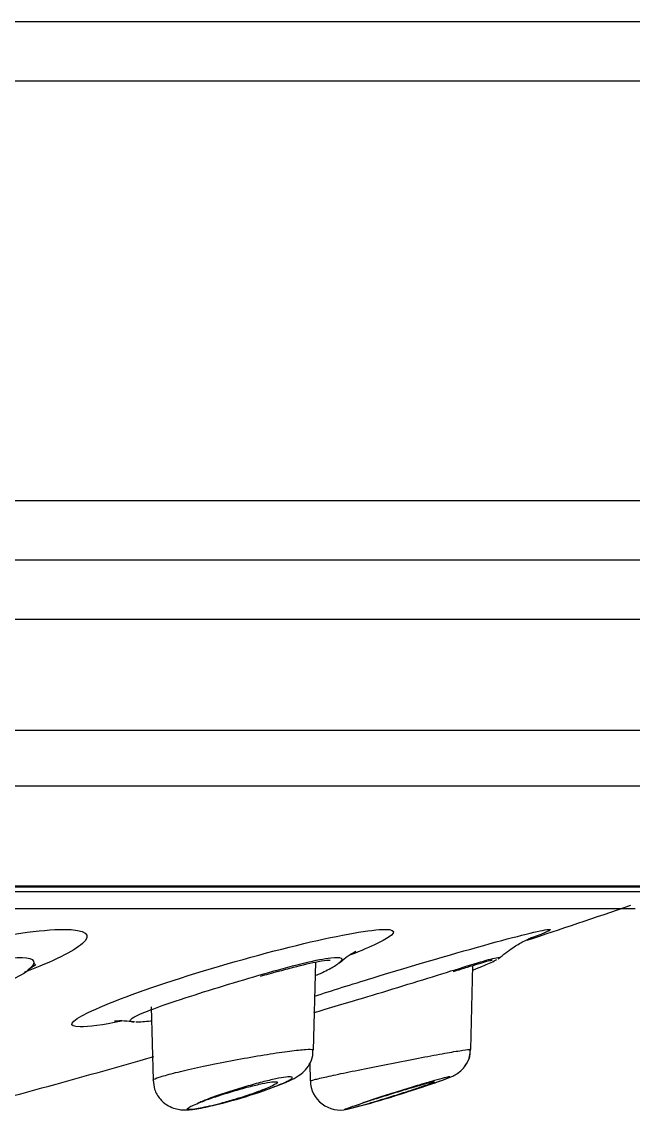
# Model space of a CAD drawing. Header units: millimetres. Extents: x -60 to 7633, y -2614 to 2146.
# Drawn here: x 3021.7 to 3032, y 1868.38 to 1886.85 of the extents above; entities that cross this region are included whole.
import ezdxf

# ---------------------------------------------------------------- set-up
doc = ezdxf.new("R2010")
doc.units = ezdxf.units.MM
doc.layers.get('0').update_dxf_attribs({"color": 250})

msp = doc.modelspace()

# ---------------------------------------------------------------- linework, layer by layer
at = {"linetype": 'Continuous'}
for p, q in [((3046.316, 1886.854), (2888.168, 1886.854)), ((3047.242, 1885.857), (2887.242, 1885.857)), ((3047.242, 1878.785), (2887.242, 1878.785)), ((3046.242, 1877.785), (2888.242, 1877.785)), ((3038.242, 1876.785), (2896.242, 1876.785)), ((3038.242, 1874.913), (2896.242, 1874.913)), ((3037.593, 1873.976), (2896.891, 1873.976)), ((3032.908, 1872.287), (2901.577, 1872.287)), ((2901.642, 1872.276), (3032.842, 1872.276)), ((3032.248, 1872.192), (2902.237, 1872.192)), ((2902.444, 1871.914), (3032.04, 1871.914)), ((3026.615, 1869.524), (3026.654, 1871.01)), ((3029.267, 1869.535), (3029.304, 1870.954)), ((3023.879, 1870.254), (3023.911, 1869.019)), ((3026.555, 1869.306), (3026.563, 1869.008)), ((3023.911, 1869.019), (3023.911, 1869.019))]:
    msp.add_line(p, q, dxfattribs=at)
for centre, radius, start, end in [((3029.286, 1858.986), 12.308, 105.4351, 106.8556), ((3020.353, 1886.837), 17.072, 279.8058, 279.8179), ((3023.358, 1868.867), 1.151, 78.4255, 94.6938), ((3023.243, 1876.031), 7.622, 283.4046, 292.9629), ((3027.067, 1869.02), 0.503, 181.3924, 283.6185), ((3023.876, 1882.847), 14.674, 287.2674, 289.6425), ((3023.927, 1881.749), 13.613, 283.8482, 288.4338)]:
    msp.add_arc(centre, radius, start, end, dxfattribs=at)
for points in [[(3030.219, 1871.379), (3030.777, 1871.565), (3031.355, 1871.759), (3031.968, 1871.967)], [(3030.591, 1871.561), (3030.652, 1871.561), (3030.538, 1871.509), (3030.281, 1871.416)], [(3023.601, 1870.002), (3023.589, 1870.002), (3023.579, 1870.003), (3023.57, 1870.004)], [(3020.142, 1868.381), (3021.405, 1868.711), (3022.675, 1869.06), (3023.927, 1869.42)]]:
    msp.add_open_spline(points, degree=3, dxfattribs=at)
for points, knots in [([(3018.557, 1869.998), (3018.221, 1869.946), (3017.934, 1869.918), (3017.357, 1869.918), (3017.241, 1870.007), (3017.581, 1870.311), (3018.033, 1870.524), (3019.267, 1870.958), (3020.026, 1871.17), (3021.413, 1871.473), (3022.033, 1871.561), (3022.406, 1871.561)], [0, 0, 0, 0, 0.123592, 0.123592, 0.342694, 0.342694, 0.561796, 0.561796, 0.780898, 0.780898, 1, 1, 1, 1]), ([(3022.406, 1871.561), (3022.78, 1871.561), (3022.891, 1871.473), (3022.575, 1871.194), (3022.223, 1871.02), (3021.747, 1870.839)], [0, 0, 0, 0, 0.5410531, 0.5410531, 1, 1, 1, 1]), ([(3023.378, 1870.012), (3023.064, 1869.951), (3022.822, 1869.918), (3022.455, 1869.918), (3022.504, 1870.007), (3023.128, 1870.311), (3023.698, 1870.524), (3025.054, 1870.958), (3025.815, 1871.17), (3027.087, 1871.473), (3027.592, 1871.561), (3027.823, 1871.561)], [0, 0, 0, 0, 0.132741, 0.132741, 0.349556, 0.349556, 0.566371, 0.566371, 0.783185, 0.783185, 1, 1, 1, 1]), ([(3026.631, 1870.436), (3026.931, 1870.532), (3027.263, 1870.636), (3028.314, 1870.958), (3029.043, 1871.17), (3030.145, 1871.473), (3030.513, 1871.561), (3030.591, 1871.561)], [0, 0, 0, 0, 0.194394, 0.194394, 0.597197, 0.597197, 1, 1, 1, 1]), ([(3027.823, 1871.561), (3028.053, 1871.561), (3028.001, 1871.473), (3027.572, 1871.266), (3027.419, 1871.201), (3027.24, 1871.131)], [0, 0, 0, 0, 0.7296824, 0.7296824, 1, 1, 1, 1]), ([(3029.731, 1871.065), (3029.822, 1871.138), (3029.954, 1871.245), (3030.144, 1871.354), (3030.246, 1871.404), (3030.288, 1871.423), (3030.295, 1871.426), (3030.295, 1871.426)], [0, 0, 0, 0, 0.316099, 0.551248, 0.716789, 0.871535, 1, 1, 1, 1]), ([(3020.31, 1870.837), (3020.772, 1870.962), (3021.219, 1871.058), (3021.812, 1871.109), (3021.95, 1871.062), (3021.874, 1870.938), (3021.846, 1870.91), (3021.807, 1870.879)], [0, 0, 0, 0, 0.442898, 0.442898, 0.885796, 0.885796, 1, 1, 1, 1]), ([(3025.865, 1870.837), (3026.308, 1870.962), (3026.695, 1871.058), (3027.09, 1871.105), (3027.14, 1871.074), (3027.054, 1871.004)], [0, 0, 0, 0, 0.5397605, 0.5397605, 1, 1, 1, 1]), ([(3027.043, 1870.988), (3027.075, 1871.016), (3027.157, 1871.09), (3027.269, 1871.159), (3027.322, 1871.189), (3027.328, 1871.192), (3027.328, 1871.192)], [0, 0, 0, 0, 0.182706, 0.549568, 0.855997, 1, 1, 1, 1]), ([(3028.859, 1870.837), (3029.262, 1870.962), (3029.573, 1871.058), (3029.744, 1871.094), (3029.76, 1871.092), (3029.745, 1871.08)], [0, 0, 0, 0, 0.7079839, 0.7079839, 1, 1, 1, 1]), ([(3021.478, 1870.687), (3021.538, 1870.716), (3021.727, 1870.812), (3021.852, 1870.897), (3021.92, 1870.992)], [0, 0, 0, 0, 0.292764, 1, 1, 1, 1]), ([(3021.795, 1870.867), (3021.804, 1870.875), (3021.859, 1870.924), (3021.917, 1870.956), (3021.936, 1870.968), (3021.936, 1870.968)], [0, 0, 0, 0, 0.08799, 0.597645, 1, 1, 1, 1]), ([(3026.01, 1870.85), (3026.111, 1870.878), (3026.357, 1870.946), (3026.684, 1871.022), (3026.861, 1871.045), (3026.901, 1871.043), (3026.9, 1871.043)], [0, 0, 0, 0, 0.2063298, 0.5968354, 0.8600478, 1, 1, 1, 1]), ([(3026.666, 1870.789), (3026.759, 1870.831), (3026.916, 1870.908), (3027.017, 1870.971), (3027.062, 1871.01)], [0, 0, 0, 0, 0.518269, 1, 1, 1, 1]), ([(3028.975, 1870.852), (3029.065, 1870.88), (3029.282, 1870.948), (3029.516, 1871.019), (3029.612, 1871.042), (3029.627, 1871.044), (3029.627, 1871.044)], [0, 0, 0, 0, 0.239598, 0.694054, 0.90906, 1, 1, 1, 1]), ([(3029.314, 1870.88), (3029.423, 1870.923), (3029.569, 1870.983), (3029.666, 1871.03), (3029.7, 1871.048), (3029.708, 1871.053)], [0, 0, 0, 0, 0.566585, 0.907374, 1, 1, 1, 1]), ([(3023.57, 1870.004), (3023.498, 1870.012), (3023.515, 1870.046), (3023.779, 1870.177), (3024.116, 1870.297), (3024.937, 1870.563), (3025.423, 1870.711), (3025.865, 1870.837)], [0, 0, 0, 0, 0.25857, 0.25857, 0.629285, 0.629285, 1, 1, 1, 1]), ([(3026.62, 1870.157), (3026.862, 1870.231), (3027.185, 1870.326), (3027.973, 1870.563), (3028.456, 1870.711), (3028.859, 1870.837)], [0, 0, 0, 0, 0.437958, 0.437958, 1, 1, 1, 1]), ([(3023.62, 1870.002), (3023.7, 1870.005), (3023.774, 1870.008), (3023.878, 1870.021), (3023.882, 1870.022)], [0, 0, 0, 0, 0.962197, 1, 1, 1, 1]), ([(3023.911, 1869.019), (3023.911, 1869.027), (3023.933, 1869.04), (3023.977, 1869.057), (3024.023, 1869.074), (3024.093, 1869.095), (3024.182, 1869.119), (3024.273, 1869.143), (3024.385, 1869.171), (3024.51, 1869.199), (3024.636, 1869.228), (3024.78, 1869.259), (3024.927, 1869.289), (3025.077, 1869.32), (3025.235, 1869.35), (3025.389, 1869.378), (3025.542, 1869.406), (3025.696, 1869.433), (3025.836, 1869.455), (3025.975, 1869.478), (3026.105, 1869.497), (3026.214, 1869.511), (3026.322, 1869.524), (3026.413, 1869.534), (3026.479, 1869.538), (3026.545, 1869.542), (3026.588, 1869.541), (3026.606, 1869.535), (3026.612, 1869.533), (3026.616, 1869.531), (3026.615, 1869.527)], [0, 0, 0, 0, 0.099493, 0.099493, 0.099493, 0.20487, 0.20487, 0.20487, 0.312102, 0.312102, 0.312102, 0.421249, 0.421249, 0.421249, 0.531547, 0.531547, 0.531547, 0.641674, 0.641674, 0.641674, 0.750333, 0.750333, 0.750333, 0.856902, 0.856902, 0.856902, 0.961732, 0.961732, 0.961732, 1, 1, 1, 1]), ([(3026.216, 1869.014), (3026.267, 1869.037), (3026.338, 1869.073), (3026.458, 1869.162), (3026.553, 1869.281), (3026.609, 1869.41), (3026.608, 1869.491), (3026.607, 1869.524)], [0, 0, 0, 0, 0.308561, 0.507089, 0.690021, 0.890038, 1, 1, 1, 1]), ([(3026.563, 1869.007), (3026.563, 1869.01), (3026.587, 1869.018), (3026.633, 1869.03), (3026.681, 1869.042), (3026.753, 1869.059), (3026.843, 1869.079), (3026.934, 1869.099), (3027.046, 1869.124), (3027.171, 1869.15), (3027.297, 1869.176), (3027.44, 1869.205), (3027.586, 1869.235), (3027.735, 1869.265), (3027.892, 1869.296), (3028.045, 1869.326), (3028.199, 1869.356), (3028.352, 1869.385), (3028.492, 1869.411), (3028.631, 1869.437), (3028.761, 1869.461), (3028.871, 1869.481), (3028.979, 1869.5), (3029.07, 1869.515), (3029.136, 1869.525), (3029.2, 1869.535), (3029.243, 1869.54), (3029.259, 1869.541), (3029.265, 1869.541), (3029.267, 1869.54), (3029.267, 1869.539)], [0, 0, 0, 0, 0.102725, 0.102725, 0.102725, 0.207428, 0.207428, 0.207428, 0.313574, 0.313574, 0.313574, 0.421701, 0.421701, 0.421701, 0.531531, 0.531531, 0.531531, 0.642021, 0.642021, 0.642021, 0.751775, 0.751775, 0.751775, 0.8597, 0.8597, 0.8597, 0.96556, 0.96556, 0.96556, 1, 1, 1, 1]), ([(3028.808, 1869.027), (3028.849, 1869.042), (3028.908, 1869.064), (3028.969, 1869.09), (3029.035, 1869.126), (3029.111, 1869.183), (3029.193, 1869.278), (3029.256, 1869.405), (3029.259, 1869.493), (3029.26, 1869.535)], [0, 0, 0, 0, 0.240365, 0.387997, 0.472884, 0.571442, 0.703618, 0.878274, 1, 1, 1, 1]), ([(3029.048, 1869.137), (3029.058, 1869.144), (3029.099, 1869.174), (3029.175, 1869.251), (3029.249, 1869.383), (3029.259, 1869.48), (3029.264, 1869.534)], [0, 0, 0, 0, 0.0857594, 0.3463408, 0.688109, 1, 1, 1, 1]), ([(3026.172, 1869.001), (3026.178, 1869.004), (3026.184, 1869.007), (3026.19, 1869.01), (3026.228, 1869.03), (3026.252, 1869.047), (3026.258, 1869.058), (3026.264, 1869.069), (3026.254, 1869.076), (3026.229, 1869.077), (3026.204, 1869.078), (3026.165, 1869.075), (3026.113, 1869.067), (3026.062, 1869.059), (3025.998, 1869.046), (3025.927, 1869.03), (3025.854, 1869.014), (3025.771, 1868.994), (3025.685, 1868.971), (3025.596, 1868.947), (3025.501, 1868.92), (3025.407, 1868.892), (3025.309, 1868.863), (3025.211, 1868.832), (3025.119, 1868.802), (3025.025, 1868.771), (3024.936, 1868.739), (3024.859, 1868.71), (3024.79, 1868.684), (3024.729, 1868.659), (3024.68, 1868.637)], [0, 0, 0, 0, 0.0170632, 0.0170632, 0.0170632, 0.1285631, 0.1285631, 0.1285631, 0.2362735, 0.2362735, 0.2362735, 0.340338, 0.340338, 0.340338, 0.4437909, 0.4437909, 0.4437909, 0.5496894, 0.5496894, 0.5496894, 0.6600892, 0.6600892, 0.6600892, 0.7753659, 0.7753659, 0.7753659, 0.8938398, 0.8938398, 0.8938398, 1, 1, 1, 1]), ([(3028.818, 1869.031), (3028.827, 1869.035), (3028.836, 1869.038), (3028.844, 1869.041), (3028.882, 1869.056), (3028.907, 1869.067), (3028.915, 1869.072), (3028.923, 1869.078), (3028.915, 1869.079), (3028.893, 1869.075), (3028.871, 1869.071), (3028.834, 1869.062), (3028.786, 1869.049), (3028.737, 1869.037), (3028.675, 1869.02), (3028.605, 1869), (3028.533, 1868.979), (3028.45, 1868.955), (3028.364, 1868.929), (3028.274, 1868.902), (3028.177, 1868.872), (3028.082, 1868.843), (3027.983, 1868.812), (3027.882, 1868.78), (3027.788, 1868.75), (3027.693, 1868.719), (3027.602, 1868.689), (3027.524, 1868.663), (3027.497, 1868.654), (3027.472, 1868.645), (3027.448, 1868.637)], [0, 0, 0, 0, 0.023774, 0.023774, 0.023774, 0.138991, 0.138991, 0.138991, 0.250886, 0.250886, 0.250886, 0.360642, 0.360642, 0.360642, 0.471642, 0.471642, 0.471642, 0.586641, 0.586641, 0.586641, 0.706902, 0.706902, 0.706902, 0.831617, 0.831617, 0.831617, 0.957882, 0.957882, 0.957882, 1, 1, 1, 1]), ([(3023.916, 1869.02), (3023.919, 1868.963), (3023.929, 1868.856), (3024.017, 1868.707), (3024.134, 1868.604), (3024.252, 1868.547), (3024.36, 1868.522), (3024.459, 1868.517), (3024.601, 1868.527), (3024.773, 1868.557), (3024.949, 1868.601), (3025.01, 1868.617)], [0, 0, 0, 0, 0.096285, 0.212328, 0.305407, 0.386319, 0.46005, 0.532177, 0.623579, 0.88651, 1, 1, 1, 1]), ([(3024.68, 1868.637), (3024.709, 1868.648), (3024.74, 1868.66), (3024.773, 1868.673), (3024.84, 1868.698), (3024.918, 1868.725), (3024.999, 1868.752), (3025.082, 1868.78), (3025.172, 1868.808), (3025.261, 1868.834), (3025.35, 1868.86), (3025.441, 1868.886), (3025.525, 1868.908), (3025.607, 1868.929), (3025.685, 1868.947), (3025.752, 1868.962), (3025.815, 1868.975), (3025.871, 1868.985), (3025.913, 1868.99), (3025.953, 1868.995), (3025.981, 1868.996), (3025.996, 1868.992), (3026.01, 1868.989), (3026.011, 1868.981), (3026, 1868.97), (3025.988, 1868.959), (3025.963, 1868.944), (3025.928, 1868.926), (3025.89, 1868.908), (3025.841, 1868.887), (3025.782, 1868.864), (3025.721, 1868.84), (3025.65, 1868.814), (3025.573, 1868.787), (3025.494, 1868.76), (3025.407, 1868.732), (3025.319, 1868.705), (3025.241, 1868.681), (3025.161, 1868.658), (3025.085, 1868.637)], [0, 0, 0, 0, 0.040592, 0.040592, 0.040592, 0.123097, 0.123097, 0.123097, 0.208174, 0.208174, 0.208174, 0.293529, 0.293529, 0.293529, 0.376568, 0.376568, 0.376568, 0.455811, 0.455811, 0.455811, 0.531687, 0.531687, 0.531687, 0.606086, 0.606086, 0.606086, 0.681311, 0.681311, 0.681311, 0.759228, 0.759228, 0.759228, 0.840696, 0.840696, 0.840696, 0.925177, 0.925177, 0.925177, 1, 1, 1, 1]), ([(3025.085, 1868.637), (3025.159, 1868.656), (3025.238, 1868.678), (3025.316, 1868.7), (3025.413, 1868.728), (3025.511, 1868.758), (3025.605, 1868.788), (3025.701, 1868.819), (3025.795, 1868.851), (3025.878, 1868.881), (3025.935, 1868.902), (3025.988, 1868.922), (3026.034, 1868.941), (3026.089, 1868.963), (3026.135, 1868.983), (3026.172, 1869.001)], [0, 0, 0, 0, 0.186608, 0.186608, 0.186608, 0.414635, 0.414635, 0.414635, 0.65054, 0.65054, 0.65054, 0.811337, 0.811337, 0.811337, 1, 1, 1, 1]), ([(3027.448, 1868.637), (3027.511, 1868.658), (3027.58, 1868.68), (3027.653, 1868.704), (3027.736, 1868.73), (3027.824, 1868.758), (3027.911, 1868.785), (3028, 1868.813), (3028.09, 1868.841), (3028.174, 1868.865), (3028.257, 1868.89), (3028.336, 1868.913), (3028.403, 1868.932), (3028.468, 1868.951), (3028.524, 1868.966), (3028.567, 1868.976), (3028.607, 1868.986), (3028.635, 1868.993), (3028.649, 1868.994), (3028.662, 1868.996), (3028.662, 1868.993), (3028.649, 1868.986), (3028.636, 1868.979), (3028.609, 1868.969), (3028.572, 1868.955), (3028.534, 1868.941), (3028.484, 1868.923), (3028.426, 1868.903), (3028.366, 1868.882), (3028.295, 1868.859), (3028.22, 1868.834), (3028.141, 1868.808), (3028.055, 1868.781), (3027.97, 1868.754), (3027.881, 1868.726), (3027.79, 1868.698), (3027.704, 1868.672), (3027.664, 1868.66), (3027.624, 1868.648), (3027.585, 1868.637)], [0, 0, 0, 0, 0.073581, 0.073581, 0.073581, 0.157343, 0.157343, 0.157343, 0.242859, 0.242859, 0.242859, 0.327562, 0.327562, 0.327562, 0.409144, 0.409144, 0.409144, 0.486873, 0.486873, 0.486873, 0.56188, 0.56188, 0.56188, 0.636349, 0.636349, 0.636349, 0.712487, 0.712487, 0.712487, 0.791812, 0.791812, 0.791812, 0.874653, 0.874653, 0.874653, 0.959866, 0.959866, 0.959866, 1, 1, 1, 1]), ([(3027.585, 1868.637), (3027.617, 1868.646), (3027.65, 1868.656), (3027.684, 1868.666), (3027.77, 1868.691), (3027.863, 1868.719), (3027.957, 1868.748), (3028.054, 1868.778), (3028.155, 1868.809), (3028.25, 1868.84), (3028.348, 1868.871), (3028.443, 1868.902), (3028.528, 1868.931), (3028.586, 1868.95), (3028.64, 1868.968), (3028.688, 1868.985), (3028.738, 1869.002), (3028.782, 1869.018), (3028.818, 1869.031)], [0, 0, 0, 0, 0.079566, 0.079566, 0.079566, 0.279812, 0.279812, 0.279812, 0.488392, 0.488392, 0.488392, 0.701427, 0.701427, 0.701427, 0.846005, 0.846005, 0.846005, 1, 1, 1, 1]), ([(3025.085, 1868.637), (3024.958, 1868.602), (3024.839, 1868.574), (3024.644, 1868.536), (3024.569, 1868.525), (3024.486, 1868.525), (3024.479, 1868.535), (3024.534, 1868.574), (3024.594, 1868.602), (3024.68, 1868.637)], [0, 0, 0, 0, 0.25, 0.25, 0.5, 0.5, 0.75, 0.75, 1, 1, 1, 1]), ([(3027.141, 1868.526), (3027.141, 1868.53), (3027.164, 1868.539), (3027.26, 1868.574), (3027.344, 1868.602), (3027.448, 1868.637)], [0, 0, 0, 0, 0.443968, 0.443968, 1, 1, 1, 1]), ([(3027.585, 1868.637), (3027.467, 1868.602), (3027.363, 1868.574), (3027.214, 1868.537), (3027.166, 1868.527), (3027.148, 1868.525)], [0, 0, 0, 0, 0.516804, 0.516804, 1, 1, 1, 1])]:
    msp.add_open_spline(points, degree=3, knots=knots, dxfattribs=at)

doc.saveas('drawing.dxf')
